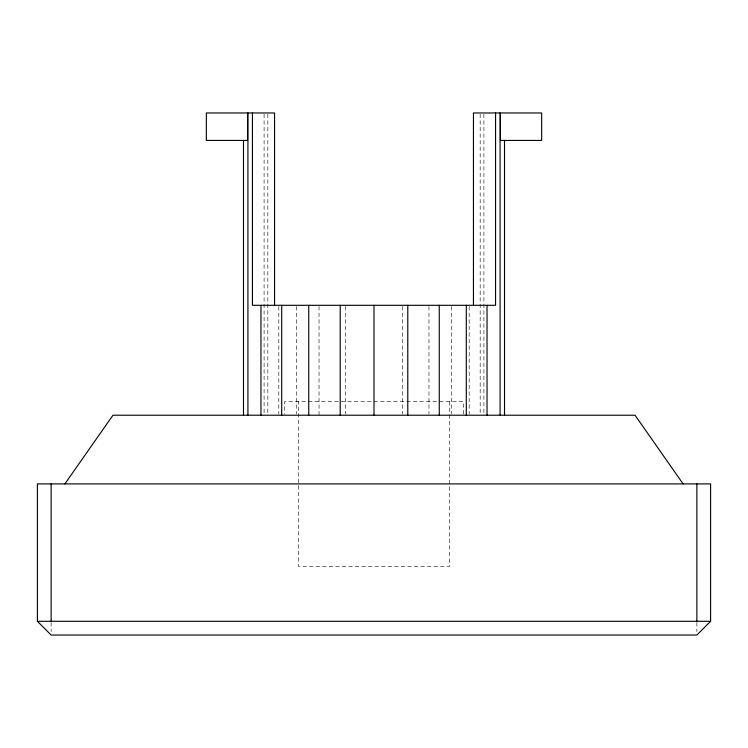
<?xml version="1.0" encoding="UTF-8"?>
<svg xmlns="http://www.w3.org/2000/svg" width="748" height="748" viewBox="0 0 748 748"><rect width="100%" height="100%" fill="white"/><g stroke="black" fill="none" stroke-linecap="round" stroke-linejoin="round"><path stroke-width="0.56" stroke-dasharray="3.74 2.81" d="M696.865 622.439L696.865 631.602M483.909 114.126L483.909 414.046M480.169 114.126L480.169 414.046M469.183 306.465L469.183 414.055M463.302 414.074L463.302 401.48L284.698 401.48L284.698 414.074M451.717 306.465L451.717 414.055M449.567 401.48L449.567 566.339L298.433 566.339L298.433 401.48M428.959 306.465L428.959 414.055M402.443 306.465L402.443 414.055M345.557 306.465L345.557 414.055M319.041 306.465L319.041 415.215M296.283 306.465L296.283 414.055M278.817 306.465L278.817 414.121M267.831 114.126L267.831 414.046M264.091 114.126L264.091 414.046M51.135 622.439L51.135 631.602"/><path stroke-width="1.12" d="M64.88 483.909L112.967 415.215L635.033 415.215L683.12 483.909M710.6 621.298L696.865 635.033L51.135 635.033L37.4 621.298L37.4 483.909L710.6 483.909L710.6 621.298L37.4 621.298M696.865 483.909L696.865 621.298M504.517 140.437L504.517 415.215M500.449 112.967L500.449 140.437L541.664 140.437L541.664 112.967L473.456 112.967L473.456 305.306M500.075 112.967L500.075 415.215M495.569 112.967L495.569 305.306L252.431 305.306L252.431 112.967M487.032 305.306L487.032 415.215M466.294 305.306L466.294 415.215M439.263 305.306L439.263 415.215M407.782 305.306L407.782 415.215M374 305.306L374 415.215M340.218 305.306L340.218 415.215M308.737 305.306L308.737 415.215M281.706 305.306L281.706 415.215M274.544 305.306L274.544 112.967L206.336 112.967L206.336 140.437L247.551 140.437L247.551 112.967M260.968 305.306L260.968 415.215M247.925 112.967L247.925 415.215M243.483 140.437L243.483 415.215M51.135 483.909L51.135 621.298"/></g></svg>
